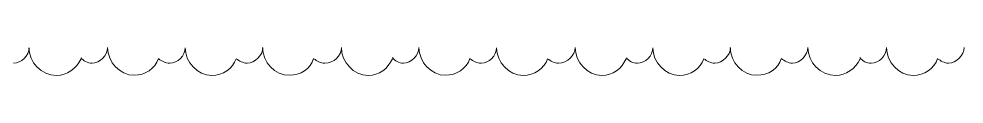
# Model space of a CAD drawing. Header units: millimetres. Extents: x -401725 to 250493, y 305116 to 802890.
# Drawn here: x -375108.935 to -375107.513, y 508964.084 to 508964.126 of the extents above; entities that cross this region are included whole.
import ezdxf

# ---------------------------------------------------------------- set-up
doc = ezdxf.new("R2010")
doc.units = ezdxf.units.MM
doc.layers.add('PDF _Геометрия', color=7, linetype='Continuous', true_color=0x1d1d1d)

msp = doc.modelspace()

# ---------------------------------------------------------------- linework, layer by layer
at = {"layer": 'PDF _Геометрия', "color": 1, "lineweight": 9}
for points in [[(-375108.9196, 508964.1253), (-375108.9196, 508964.1136), (-375108.9312, 508964.102), (-375108.943, 508964.102)], [(-375108.8781, 508964.0837), (-375108.9014, 508964.0837), (-375108.9197, 508964.1038), (-375108.9197, 508964.1254)], [(-375108.8014, 508964.1254), (-375108.8014, 508964.1138), (-375108.8131, 508964.1021), (-375108.8248, 508964.1021)], [(-375108.7615, 508964.0839), (-375108.7832, 508964.0839), (-375108.8014, 508964.1039), (-375108.8014, 508964.1256)], [(-375108.6846, 508964.1253), (-375108.6846, 508964.1136), (-375108.6963, 508964.1021), (-375108.7079, 508964.1021)], [(-375108.6447, 508964.0837), (-375108.6663, 508964.0837), (-375108.6848, 508964.1038), (-375108.6848, 508964.1254)], [(-375108.5681, 508964.1254), (-375108.5681, 508964.1138), (-375108.5797, 508964.1022), (-375108.5914, 508964.1022)], [(-375108.5281, 508964.0839), (-375108.5498, 508964.0839), (-375108.5682, 508964.1038), (-375108.5682, 508964.1255)], [(-375108.4496, 508964.1254), (-375108.4496, 508964.1136), (-375108.4613, 508964.102), (-375108.4747, 508964.102)], [(-375108.4096, 508964.0837), (-375108.4314, 508964.0837), (-375108.4497, 508964.1037), (-375108.4497, 508964.1255)], [(-375108.3331, 508964.1254), (-375108.3331, 508964.1137), (-375108.3448, 508964.1022), (-375108.3565, 508964.1022)], [(-375108.2932, 508964.0839), (-375108.3147, 508964.0839), (-375108.3331, 508964.1039), (-375108.3331, 508964.1256)], [(-375108.2163, 508964.1254), (-375108.2163, 508964.1136), (-375108.228, 508964.1021), (-375108.2396, 508964.1021)], [(-375108.1764, 508964.0838), (-375108.198, 508964.0838), (-375108.2163, 508964.1036), (-375108.2163, 508964.1254)], [(-375108.0981, 508964.1255), (-375108.0981, 508964.1139), (-375108.1097, 508964.1021), (-375108.1231, 508964.1021)], [(-375108.0582, 508964.0838), (-375108.0799, 508964.0838), (-375108.0981, 508964.1039), (-375108.0981, 508964.1256)], [(-375107.9813, 508964.1253), (-375107.9813, 508964.1137), (-375107.9929, 508964.102), (-375108.0046, 508964.102)], [(-375107.9413, 508964.0837), (-375107.9629, 508964.0837), (-375107.9814, 508964.1037), (-375107.9814, 508964.1253)], [(-375107.8647, 508964.1254), (-375107.8647, 508964.1137), (-375107.8764, 508964.1022), (-375107.8881, 508964.1022)], [(-375107.8248, 508964.0839), (-375107.8465, 508964.0839), (-375107.8648, 508964.1038), (-375107.8648, 508964.1255)], [(-375107.7482, 508964.1255), (-375107.7482, 508964.114), (-375107.7598, 508964.1022), (-375107.7715, 508964.1022)], [(-375107.7063, 508964.0837), (-375107.7297, 508964.0837), (-375107.7481, 508964.1037), (-375107.7481, 508964.1255)], [(-375107.6297, 508964.1255), (-375107.6297, 508964.1138), (-375107.6414, 508964.102), (-375107.653, 508964.102)], [(-375107.5897, 508964.0838), (-375107.6114, 508964.0838), (-375107.6299, 508964.1039), (-375107.6299, 508964.1256)], [(-375107.5132, 508964.1255), (-375107.5132, 508964.1139), (-375107.5249, 508964.1022), (-375107.5365, 508964.1022)], [(-375108.8414, 508964.1088), (-375108.8481, 508964.0937), (-375108.863, 508964.0837), (-375108.8781, 508964.0837)], [(-375108.8248, 508964.1021), (-375108.8315, 508964.1021), (-375108.8382, 508964.1055), (-375108.8414, 508964.1105)], [(-375108.7248, 508964.1089), (-375108.7298, 508964.0939), (-375108.7448, 508964.0839), (-375108.7615, 508964.0839)], [(-375108.7079, 508964.1021), (-375108.7146, 508964.1021), (-375108.7196, 508964.1053), (-375108.7246, 508964.1086)], [(-375108.608, 508964.1088), (-375108.613, 508964.0938), (-375108.6281, 508964.0837), (-375108.6447, 508964.0837)], [(-375108.5914, 508964.1022), (-375108.598, 508964.1022), (-375108.603, 508964.1055), (-375108.6081, 508964.1088)], [(-375108.4915, 508964.1089), (-375108.4965, 508964.0938), (-375108.5114, 508964.0839), (-375108.5281, 508964.0839)], [(-375108.4747, 508964.102), (-375108.4813, 508964.102), (-375108.4863, 508964.1054), (-375108.4913, 508964.1087)], [(-375108.373, 508964.1088), (-375108.3796, 508964.0938), (-375108.3931, 508964.0837), (-375108.4096, 508964.0837)], [(-375108.3565, 508964.1022), (-375108.3631, 508964.1022), (-375108.3697, 508964.1055), (-375108.373, 508964.1104)], [(-375108.2565, 508964.1089), (-375108.2615, 508964.0939), (-375108.2764, 508964.0839), (-375108.2932, 508964.0839)], [(-375108.2396, 508964.1021), (-375108.2462, 508964.1021), (-375108.2513, 508964.1054), (-375108.2562, 508964.1087)], [(-375108.1397, 508964.1087), (-375108.1446, 508964.0938), (-375108.1597, 508964.0838), (-375108.1764, 508964.0838)], [(-375108.1231, 508964.1021), (-375108.1298, 508964.1021), (-375108.1347, 508964.1054), (-375108.1398, 508964.1088)], [(-375108.0215, 508964.1088), (-375108.0282, 508964.0938), (-375108.0414, 508964.0838), (-375108.0582, 508964.0838)], [(-375108.0046, 508964.102), (-375108.0113, 508964.102), (-375108.0178, 508964.1054), (-375108.0212, 508964.1103)], [(-375107.9047, 508964.1087), (-375107.9096, 508964.0938), (-375107.9247, 508964.0837), (-375107.9413, 508964.0837)], [(-375107.8881, 508964.1022), (-375107.8947, 508964.1022), (-375107.8997, 508964.1054), (-375107.9046, 508964.1088)], [(-375107.7881, 508964.1088), (-375107.7931, 508964.0938), (-375107.808, 508964.0839), (-375107.8248, 508964.0839)], [(-375107.7715, 508964.1022), (-375107.7781, 508964.1022), (-375107.7831, 508964.1056), (-375107.7883, 508964.109)], [(-375107.6697, 508964.1087), (-375107.6763, 508964.0937), (-375107.6913, 508964.0837), (-375107.7063, 508964.0837)], [(-375107.653, 508964.102), (-375107.6598, 508964.102), (-375107.6664, 508964.1054), (-375107.6698, 508964.1104)], [(-375107.5531, 508964.1089), (-375107.5581, 508964.0938), (-375107.5732, 508964.0838), (-375107.5897, 508964.0838)], [(-375107.5365, 508964.1022), (-375107.5432, 508964.1022), (-375107.5482, 508964.1056), (-375107.5532, 508964.1088)]]:
    msp.add_open_spline(points, degree=3, dxfattribs=at)

doc.saveas('drawing.dxf')
